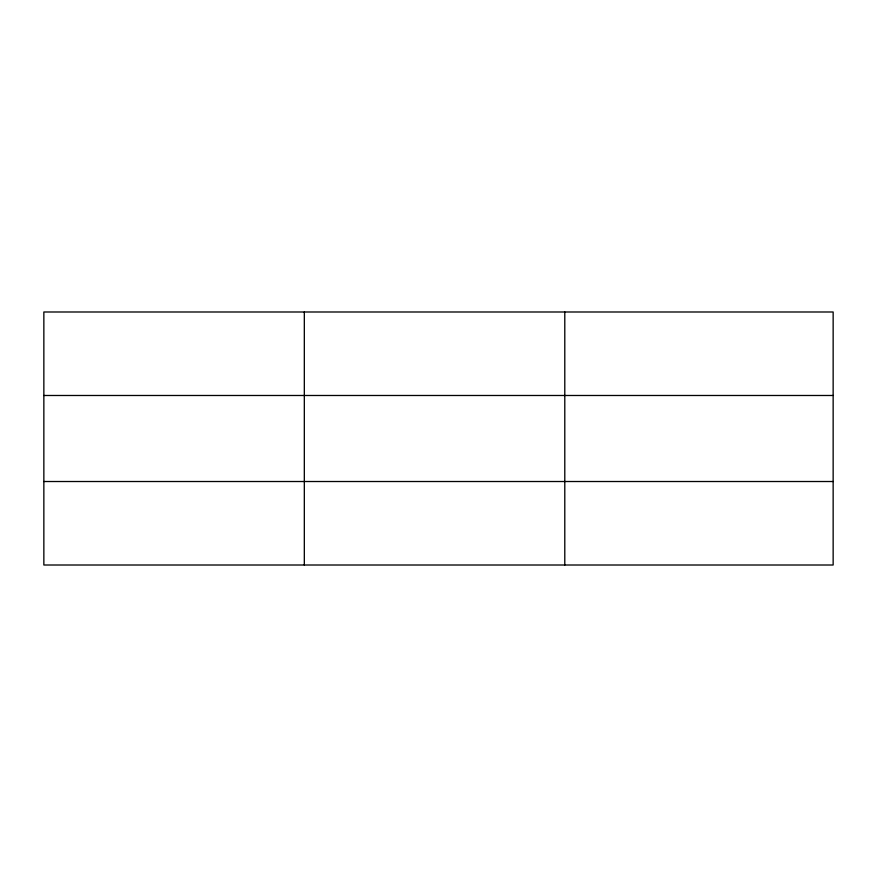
<?xml version="1.0" encoding="UTF-8"?>
<svg xmlns="http://www.w3.org/2000/svg" width="877" height="877" viewBox="0 0 877 877"><rect width="100%" height="100%" fill="white"/><g stroke="black" fill="none" stroke-linecap="round" stroke-linejoin="round"><path stroke-width="1.32" d="M304.319 311.993L304.319 565.007M564.788 311.993L564.788 565.007M833.15 395.483L833.15 311.993L43.85 311.993L43.85 565.007L833.15 565.007L833.15 395.483L43.85 395.483M43.85 481.517L833.15 481.517"/></g></svg>
